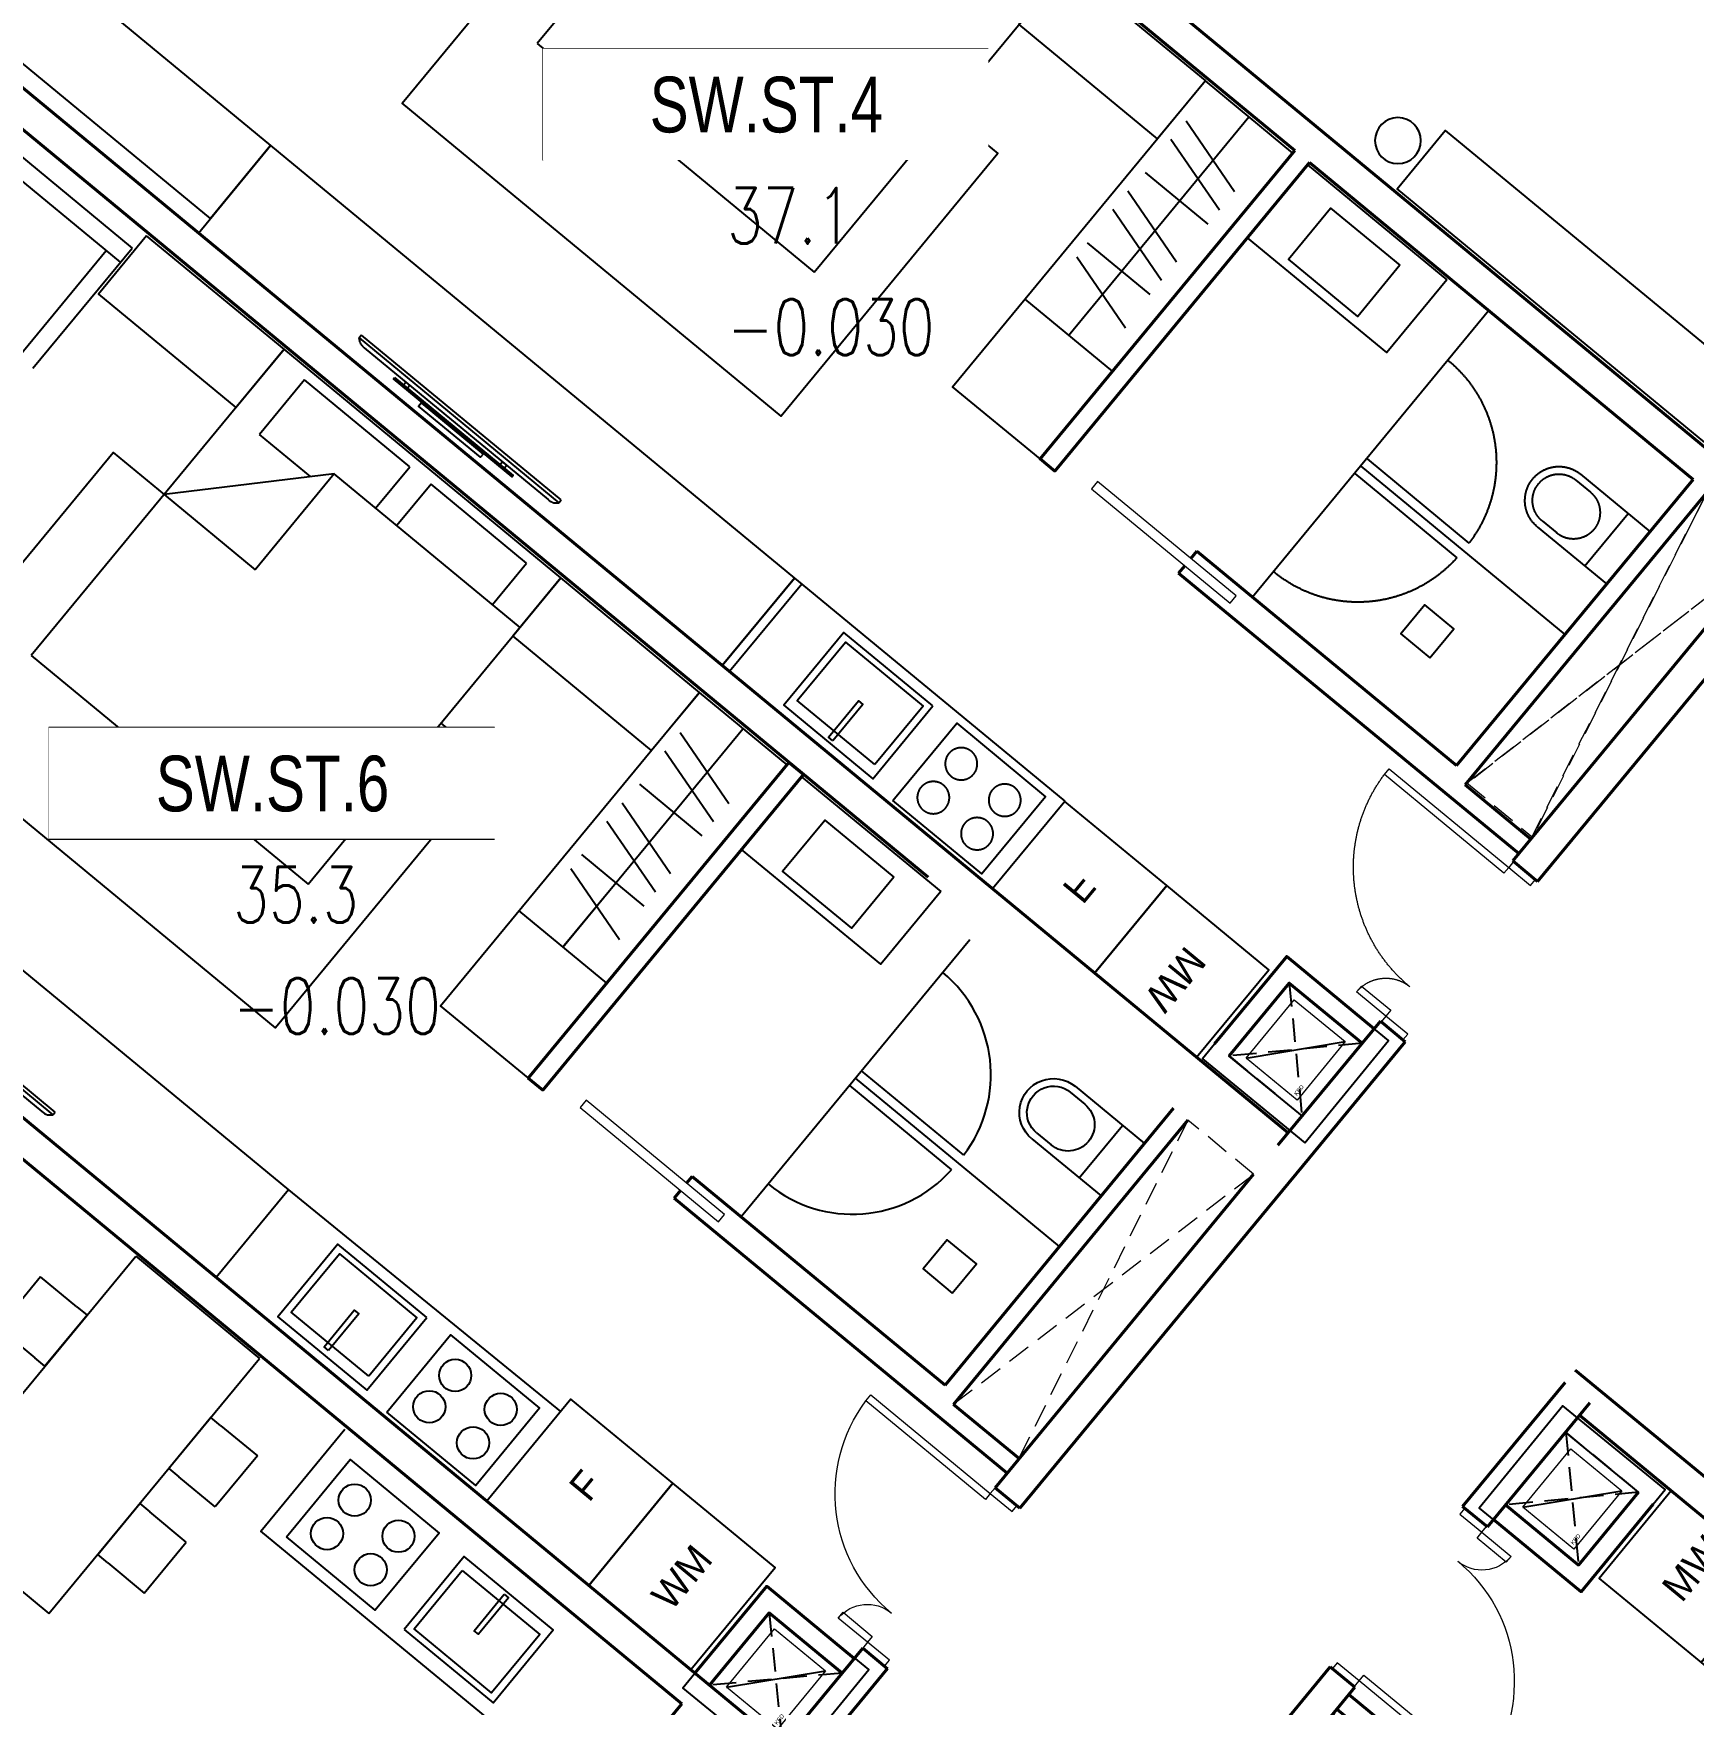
# Model space of a CAD drawing. Header units: millimetres. Extents: x -361654186 to 361255443, y -278569811 to 278836587.
# Drawn here: x -94198 to -85416, y 122684 to 131525 of the extents above; entities that cross this region are included whole.
import ezdxf
from ezdxf.enums import TextEntityAlignment as Align
from ezdxf.xclip import XClip

# ---------------------------------------------------------------- set-up
doc = ezdxf.new("R2010")
doc.units = ezdxf.units.MM
doc.header["$MEASUREMENT"] = 0
doc.header["$XCLIPFRAME"] = 0
doc.set_wipeout_variables(frame=1)
doc.linetypes.add('HIDDEN', pattern=[0.375, 0.25, -0.125])
for name, color, linetype in [('A-ANNO-DIMS', 50, 'Continuous'), ('A-DRAIN', 8, 'Continuous'), ('A-FLOR-STRS', 1, 'Continuous'), ('A-FURNITURE', 251, 'Continuous'), ('A-UNIT', 1, 'Continuous'), ('KT-Tuong', 1, 'Continuous'), ('MEP-M-DUCT-15', 6, 'Continuous'), ('MEP-M-DUCT-25', 7, 'Continuous'), ('SPE-MEP-General', 170, 'Continuous'), ('trục hút mùi', 21, 'Continuous')]:
    doc.layers.add(name, color=color, linetype=linetype)
for name, color, linetype, lineweight in [('KT-Chuviet', 255, 'Continuous', 15), ('KT-lomo nuoc', 3, 'HIDDEN', 5), ('KT-Net cat', 1, 'Continuous', 40), ('KT-Net cua', 87, 'Continuous', 9), ('KT-Net thay', 7, 'Continuous', 15), ('KT-Net truc', 18, 'Continuous', 15), ('SPE-MEP-HVAC', 140, 'Continuous', 0), ('SPE-MEP-M-WALL OPENING', 81, 'Continuous', 0)]:
    doc.layers.add(name, color=color, linetype=linetype, lineweight=lineweight)
doc.styles.add('220126_HDN_HBA typical plan$0$210902_YS plan 330pm ver13$0$01 Level 1$0$CENTURY GOTHIC', font='GOTHIC.TTF')
doc.styles.add('font unicode ccu', font='arial.ttf')
doc.styles.add('ROMANS', font='ROMANS.SHX')
doc.styles.get("Standard").update_dxf_attribs({"font": 'arial.ttf'})

# ---------------------------------------------------------------- blocks, each defined once
blk = doc.blocks.new('Condo-1BR')
at = {"layer": 'A-FURNITURE'}
blk.add_lwpolyline([(603.0363901462697, -796.3478762170416), (203.036390146226, -796.3478763158782), (200.323563499267, -2904.984504481574), (600.323563501217, -2904.984504377411)], close=True, dxfattribs=at)
blk.add_circle((399.8688733149102, -3064.526799496089, 0.01347962345469775), 121.6887198866291, dxfattribs=at)
at = {"layer": 'KT-Net cat', "elevation": -5.615182801019377e-10}
blk.add_lwpolyline([(182.6036616592537, -10099.27704892962), (182.3766509520065, -169.279572545056), (950.3011270280986, -169.27079892045)], dxfattribs=at)
blk = doc.blocks.new('qweewe')
for p, q in [((-226617.649540008, -3043559.718917042, 0.0008727778800783348), (-226617.6495399146, -3043199.718917044, 0.0008727778800783348)), ((-226142.6495399146, -3043199.718917163, 0.0008727778800783348), (-226617.6495399146, -3043199.718917044, 0.0008727778800783348)), ((-226467.6495400079, -3043559.718917079, 0.0008727778800783348), (-226467.6495399145, -3043199.718917081, 0.0008727778800783348)), ((-226142.649539925, -3043239.718917165, 0.0008727778800783348), (-226242.649539925, -3043239.718917139, 0.0008727778800783348)), ((-226142.649540008, -3043559.718917165, 0.0008727778800783348), (-226617.649540008, -3043559.718917042, 0.0008727778800783348)), ((-226142.6495399976, -3043519.718917165, 0.0008727778800783348), (-226242.6495399976, -3043519.718917141, 0.0008727778800783348))]:
    blk.add_line(p, q)
for centre, radius, start, end in [((-226142.6495399613, -3043379.718917165, 0.0008727778800783348), 179.9999999999927, 269.9999999833247, 89.99999998332474), ((-226242.6495399613, -3043379.718917141, 0.0008727778800783348), 139.9999999999927, 89.99999998332474, 269.9999999833247), ((-226142.6495399613, -3043379.718917165, 0.0008727778800783348), 139.9999999999927, 269.9999999833247, 89.99999998332474)]:
    blk.add_arc(centre, radius, start, end)
blk = doc.blocks.new('BEDH-1')
for p, q in [((475, -1.054711873393899e-13), (-475, 1.054711873393899e-13)), ((-475, 1.054711873393899e-13), (-475.0000000000002, -1050)), ((-381.8394731497392, -27.72451273631296), (-381.8394731497393, -215.2726866770535)), ((-20.94842891092413, -27.72451273631304), (-381.8394731497392, -27.72451273631296)), ((-20.94842891092416, -169.6087834425271), (-20.94842891092413, -27.72451273631304)), ((379.7956140944734, -27.72451273631313), (52.11540216114371, -27.72451273631306)), ((52.11540216114371, -27.72451273631306), (52.11540216114368, -169.6087834425271)), ((379.7956140944734, -169.6087834425271), (379.7956140944734, -27.72451273631313)), ((474.9999999999998, -1050), (475, -1.054711873393899e-13)), ((-162.6479800441303, -169.608783442527), (-475.0000000000001, -498.4003835124894)), ((474.9999999999999, -169.6087834425272), (-162.6479800441303, -169.608783442527)), ((-162.6479800441303, -169.608783442527), (-162.6479800441303, -498.4003835124894)), ((-206.9290897110478, -215.2726866770535), (-381.8394731497393, -215.2726866770535)), ((-475.0000000000001, -498.4003835124894), (-162.6479800441303, -498.4003835124894)), ((-475.0000000000002, -1050), (474.9999999999998, -1050))]:
    blk.add_line(p, q)
blk = doc.blocks.new('weqwq333')
blk.add_wipeout([(789.9991194265974, -3.241002831578642e-07), (789.9999072943253, 22.459753120754584), (747.0709751061902, 22.459753120754584), (747.4999072943253, 24.95975312075413), (747.0709751061902, 27.459753120753902), (995.9999072943253, 27.45975312075391), (995.9999072943253, 37.45975312075402), (930.999907294326, 37.45975312075402), (930.999907294326, 57.45975312075402), (1231.8664491169725, 57.45975312038523), (1249.7089296661925, 59.06439810882624), (1266.9787932754527, 63.826835363346035), (1278.4893502848695, 73.14329424184642), (1289.9999072942878, 82.45975312034851), (1289.9999072941914, 102.45975312031429), (-160.00009270580904, 102.45975312090111), (-160.00009270581904, 82.45975312086917), (-148.48953569637888, 73.1432942424063), (-136.9789786872534, 63.82683536394979), (-119.70911507775418, 59.064398109304825), (-101.86663452839275, 57.45975312083085), (198.99990729432534, 57.459753120754), (198.99990729432534, 37.459753120754), (133.99990729432488, 37.459753120754), (133.99990729432488, 27.459753120753888), (382.9288394824605, 27.459753120755714), (382.9288394824605, 22.459753120754577), (339.9999072943251, 22.459753120754577), (339.9991199803412, 0.01578526706665263)]).dxf.layer = 'A-DRAIN'
at = {"layer": 'A-DRAIN'}
for p, q in [((-160.0000927057117, 102.4597531203181), (-160.0000927057117, 82.45975311845541)), ((1289.999907294288, 102.4597531203181), (-160.0000927057117, 102.4597531203181)), ((-160.0000927057117, 102.4597531203181), (-160.0000927057117, 82.45975311845541)), ((1289.999907294288, 82.45975312031806), (1289.999907294288, 102.4597531203181)), ((1289.999907294288, 82.45975312031806), (1289.999907294288, 102.4597531203181)), ((-160.0000927057117, 82.45975311845541), (1289.999907294288, 82.45975312031806)), ((-136.978978686966, 63.82683536410332), (-160.0000927057117, 82.45975311845541)), ((-101.8666345281526, 57.45975311845541), (1231.866449117195, 57.45975312031806)), ((1266.978793275543, 63.82683536224067), (1289.999907294288, 82.45975312031806))]:
    blk.add_line(p, q, dxfattribs=at)
for points in [[(133.999907293357, 37.45975312404335), (995.9999072942883, 37.4597531221807), (995.9999072942883, 27.4597531221807), (133.9999072938226, 27.45975312404335)], [(198.9999072938226, 57.45975312031806), (228.999907293357, 57.4597531221807), (228.9999072938226, 37.45975312031806), (198.9999072938226, 37.4597531221807)], [(339.999907293357, 22.45975312031806), (789.9999072938226, 22.45975312404335), (789.9991194256581, -3.222376108169556e-07), (339.9991199793294, 0.01578526757657528)], [(930.9999072938226, 57.4597531221807), (900.9999072942883, 57.4597531221807), (900.9999072938226, 37.45975312404335), (930.9999072938226, 37.45975312404335)]]:
    blk.add_lwpolyline(points, close=True, dxfattribs=at)
for centre, radius, start, end in [((-101.866634529084, 157.4597531221807), 99.99999999999999, 249.4439547450051, 270), ((389.9999072928913, 24.95975312031806), 7.499999999999999, 160.5287793325574, 199.4712206674425), ((389.9999072928913, 24.95975312031806), 7.499999999999999, 340.5287793325574, 19.47122066744256), ((739.9999072938226, 24.9597531221807), 7.499999999999999, 160.5287793325574, 199.4712206674425), ((739.9999072938226, 24.9597531221807), 7.499999999999999, 340.5287793325574, 19.47122066744256), ((1231.866449116264, 157.4597531240433), 99.99999999999999, 270, 290.5560452077797)]:
    blk.add_arc(centre, radius, start, end, dxfattribs=at)
blk = doc.blocks.new('*U106')
at = {"color": 0}
for points in [[(-1100, -150), (-1100, 0), (-1060, 0), (-1060, -150)], [(-40, -150), (-40, 0), (0, 0), (0, -150)], [(-1020, -150), (-1060, -150), (-1060, -350.9565185792744), (-1020, -350.9565185792744)], [(-40, -150), (-80, -150), (-80, -970), (-40, -970)]]:
    blk.add_lwpolyline(points, close=True, dxfattribs=at)
for centre, radius, start, end in [((-1060.538708044109, -150.4191404617477), 200.5381016879552, 270.1539145637665, 0.05069369801717966), ((-41.53932015914406, -152.4398411269907), 818.4643164306439, 179.8292010983319, 267.3066065333389)]:
    blk.add_arc(centre, radius, start, end, dxfattribs=at)
blk = doc.blocks.new('*U360')
at = {"layer": 'KT-lomo nuoc', "ltscale": 500}
for p, q in [((286.5388147618744, 346.9712609546762), (1549.84649243134, -1279.882669655378)), ((1836.385307193214, -932.9021116483628), (1.734723475976807e-18, -0.009297052340116354))]:
    blk.add_line(p, q, dxfattribs=at)
blk.add_lwpolyline([(286.5388147618744, 346.9712609546762), (1836.385307193214, -932.9021116483628), (1549.84649243134, -1279.882669655378), (1.734723475976807e-18, -0.009297052340116354)], close=True, dxfattribs=at)
blk = doc.blocks.new('Condo-Studio')
at = {"layer": 'A-FURNITURE'}
for p, q in [((3149.853309312311, -2123.582200206671, -0.07462600999380703), (3149.876082952949, -724.3200364990626, -8.360970926702516e-07)), ((3099.974599087087, -2122.90058014536, -0.01758431142098188), (3099.962856286744, -1423.347151255351, -0.01758431142098188)), ((3199.974599070265, -2122.898901529727, -0.01757970001692999), (3199.96285627177, -1423.345472641347, -0.01757970001692999)), ((784.8619641694168, -4006.538761003787, 0.05479320885692823), (784.8597109131515, -2202.364957590034, -0.04131056441501638)), ((4214.708270627569, -2126.067855971312, -0.004455071308115501), (2249.881629637901, -2123.552123872534, -0.04608683123366587)), ((2698.544354278565, -4056.540972458257, 0.05479021183692891), (2698.54435427679, -3455.742602704238, 0.05479021183692884)), ((2919.421419026337, -3549.299491496931, -0.09507556690104281), (3044.895112471655, -3986.193647878303, -0.0950755669010427)), ((3140.096466297284, -3562.278156560089, -0.09507556690104278), (3140.093671329254, -3990.516728757066, -0.09507556690104285)), ((3235.28309523315, -3562.278777809843, -0.09507556690104274), (3360.756788676495, -3999.172934202565, -0.0950755669010429)), ((3360.759640136675, -3562.279596755368, -0.09507556690104281), (3486.233333583979, -3999.173753155483, -0.09507556690104285)), ((3622.055470393971, -3562.281302152289, -0.09507556690104281), (3622.052675425977, -3990.519874351245, -0.09507556690104278)), ((3717.242099333562, -3562.281923407631, -0.09507556690104281), (3842.715792777017, -3999.176079791068, -0.09507556690104285)), ((3842.718644244589, -3562.282742338284, -0.09507556690104278), (3968.192337680543, -3999.176898738398, -0.09507556690104273)), ((2698.544354274811, -3756.141787579341, 0.05479021183692889), (4196.813233304762, -3756.555850990262, 0.05479021183692889)), ((2698.544354276703, -3756.547253599565, 0.05479021183696111), (3100.749274510927, -3756.548697343213, 0.05479021183692889))]:
    blk.add_line(p, q, dxfattribs=at)
for points, elevation in [([(184.9015946231593, -802.3648387362191), (784.6043185831732, -802.3640897029254), (784.6043185833769, -1502.364089702984), (184.9015946213622, -1502.364838736248)], 2.467791300474231e-08), ([(2599.882937895316, -1196.194278490148), (2799.882937895418, -1196.194278484647), (2799.882937893533, -1396.194278484531), (2599.882937893592, -1396.194278482726)], 0.008810874734167405), ([(184.8963669317745, -1502.364838698908), (784.6043185833769, -1502.364089702984), (784.604318583275, -2202.364089710289), (184.896366928122, -2202.364838693495)], 2.46779130741448e-08), ([(4196.815191308102, -3456.556013988389), (2098.520004658429, -3456.54167077638), (2098.516088646356, -4056.541344776168), (4196.81127530348, -4056.555687984597)], 0.05479021183692889), ([(784.8680508894831, -4056.543325797626), (184.8814302120518, -4056.543325790029), (184.7450057984097, -7650.003156028164), (784.731626476103, -7650.003156033694)], 2.3967167489132e-08), ([(784.8619641618643, -4056.538760998199), (784.8619641694168, -4006.538761003787), (184.8814281645537, -4006.548091086297), (184.8814281626765, -4056.548091082514)], 0.05479320885692826), ([(4198.61693451734, -5006.573315316986), (3798.616934511745, -5006.571256347059), (3798.618995161611, -4056.553432788845), (4198.618995159741, -4056.555491767998)], 0.05479021183692889), ([(784.731626476103, -7650.003156033694), (284.6338494318261, -7650.003902010998), (284.6338494319571, -9800.000634000258), (784.7316264741748, -9799.999888018792)], 2.3967167489132e-08)]:
    blk.add_lwpolyline(points, close=True, dxfattribs=dict(at, elevation=elevation))
at = {"layer": 'A-FURNITURE', "ltscale": 5}
for points, elevation in [([(209.33098229998, -2905.76367364591), (739.3309823018499, -2905.763673644164), (739.3309822982483, -2295.763673656969), (209.3309822962983, -2295.763673649693)], 2.396716748912523e-08), ([(730.1897183234105, -3061.542840951559), (730.1897183215842, -3671.542840951734), (230.1897183215624, -3671.542840957205), (230.1897183233887, -3061.542840955342)], 2.3967167489132e-08), ([(295.1897183196197, -3100.542840951588), (295.1897183196779, -3632.542840949638), (695.1897183251567, -3632.542840955342), (695.1897183234178, -3100.54284095706)], 2.3967167489132e-08), ([(250.1897183253895, -3351.542840951675), (250.1897183214824, -3381.542840953305), (500.1897183252149, -3381.542840949784), (500.1897183214242, -3351.542840947921)], 2.3967167489132e-08)]:
    blk.add_lwpolyline(points, close=True, dxfattribs=dict(at, elevation=elevation))
at = {"layer": 'A-FURNITURE'}
for points in [[(4199.556455707243, -2401.119672759931), (3700.553806239848, -2400.306200755236), (3699.330607945325, -3355.643459654908), (4198.333257407154, -3356.456931661465)], [(4100.26388486306, -2640.949573866674), (3750.26420642258, -2640.475048521039), (3749.62020775694, -3115.474611879821), (4099.619886197244, -3115.94913720843)]]:
    blk.add_lwpolyline(points, close=True, dxfattribs=at)
at = {"layer": 'A-FURNITURE', "elevation": 0.05479021183692889}
blk.add_lwpolyline([(3201.802626106779, -5006.566883336811), (3201.802624979922, -4656.566883335006), (1401.802624978067, -4656.56689007036), (1401.802633311599, -7256.56688997164), (3201.802633315325, -7256.566883238178), (3201.802632193896, -6906.566883336724)], dxfattribs=at)
at = {"layer": 'A-FURNITURE', "ltscale": 5}
for centre in [(357.4951229197322, -2450.763673645706, 0.03148811856549062), (587.495122916007, -2450.76367364754, 0.03148811856549063), (357.4951229196158, -2750.763673645677, 0.03148811856549064), (589.3309823001109, -2750.763673647685, 0.03148811856549061)]:
    blk.add_circle(centre, 84.9999999999999, dxfattribs=at)
at = {"layer": 'A-FURNITURE'}
for centre, start, end in [((3124.97459989175, -2122.900160456164, -0.01758431142098186), 92.04767493875802, 180.0009617776801), ((3174.97459907236, -2122.899321178091, -0.01757970001692998), 0.0009617776800716973, 87.95424866610091)]:
    blk.add_arc(centre, 699.9999999999993, start, end, dxfattribs=at)
at = {"layer": 'KT-Net cat'}
for p, q in [((99.96137770835776, -3.942369084776146, 2.310388426476974e-07), (950.9219559742196, -3.948709985270398, -3.468833107420007e-08)), ((950.9219559742196, -3.948709985270398, -3.468833107418652e-08), (950.920689225648, -173.9487099804974, -2.00923789697927e-08)), ((2050.922649075917, -3.982318368769484, -4.846257388378922e-09), (2050.914255511234, -173.9823182325053, -4.849301507744953e-09)), ((2050.922649075917, -3.982318368769484, -4.846257388378922e-09), (4299.523825290264, -4.028362341079628, 2.310419326565031e-07)), ((99.96011095983704, -173.9423690800322, 2.308403047293259e-07), (950.920689225728, -173.9487099804974, -3.488686899257151e-08)), ((2050.914255511248, -173.9823182325345, -5.045310653691102e-09), (4299.52034424818, -174.0283623054565, 2.308433947364918e-07)), ((2100.901296762109, -173.9833418029884, 1.010203594045559e-08), (2099.802070688856, -2506.607214694348, 1.010203612239826e-08)), ((2200.63267081033, -623.9853840687138, 1.013623714829362e-08), (2200.844728885881, -173.9853883165633, 1.010203593265611e-08)), ((2200.63267081033, -623.9853840687138, 1.013623714829362e-08), (4299.511129725091, -624.0283622111601, 2.303178531835076e-07)), ((2249.745492421142, -2506.608331996977, 1.010203611069566e-08), (2250.585535483508, -723.98640696035, 1.010203597163995e-08)), ((2250.585535483508, -723.98640696035, 1.010203597164673e-08), (4214.722250214727, -724.026626034145, 2.308463447160401e-07)), ((4214.722250214567, -724.026626034145, -4.846220173979608e-09), (4214.702640082105, -3355.742903993785, -4.846220004803411e-09)), ((2099.802070688856, -2506.607214694348, -0.04132212397764141), (2149.884963638258, -2506.607587888488, -0.04132212397764146)), ((2199.884963641991, -2506.607960456662, -0.0413221239776414), (2249.745492421142, -2506.608331996977, -0.04132212397764141)), ((4214.701894935926, -3455.742903994222, -4.846219998372737e-09), (4214.652355512022, -10104.02574768651, -4.846219570993793e-09))]:
    blk.add_line(p, q, dxfattribs=at)
blk.add_lwpolyline([(4214.702640082105, -3355.742903993785), (2098.518419224478, -3355.742976370413), (2098.51804665145, -3455.742976361216), (4214.701894935926, -3455.742903994222)], dxfattribs=at)
at = {"layer": 'KT-Net cua', "elevation": -0.05136502226448282}
blk.add_lwpolyline([(2149.884963638367, -2195.08888201206), (2199.884963638353, -2195.088882013893), (2199.884963642107, -3145.088882017561), (2149.884963644035, -3145.088882011885)], close=True, dxfattribs=at)
at = {"layer": 'A-FURNITURE', "rotation": 270.000961774795}
blk.add_blockref('qweewe', (3047060.304059576, -227291.2674839691, -0.0008739682168315987), dxfattribs=at)
at = {"layer": 'A-FURNITURE', "xscale": -2, "yscale": 2, "zscale": 2, "rotation": 269.9996115246306}
blk.add_blockref('BEDH-1', (4198.609840361314, -5956.573641838768, 0.05479021183692884), dxfattribs=at)
at = {"layer": 'KT-lomo nuoc', "linetype": 'HIDDEN', "rotation": 39.55074632432717}
blk.add_blockref('*U360', (2200.63267081033, -623.9853840687138, 1.013623714829362e-08), dxfattribs=at)
at = {"layer": 'KT-Net cua'}
blk.add_blockref('*U106', (2050.920726755321, -18.91214699781267, -5.148662824771102e-09), dxfattribs=at)
at = {"layer": 'A-FURNITURE', "char_height": 149.9999999999998, "width": 310.863493460463, "attachment_point": 4, "style": '220126_HDN_HBA typical plan$0$210902_YS plan 330pm ver13$0$01 Level 1$0$CENTURY GOTHIC'}
for s, insert in [('WM', (252.9973308479457, -1150.359229739435, 0.03149109875143219)), ('F', (419.9282759650741, -1852.510103158478, 0.07280168713361604))]:
    blk.add_mtext(s, dxfattribs=dict(at, insert=insert))
at = {"layer": 'A-FURNITURE', "xscale": -0.9449999999999997, "yscale": 0.9449999999999997, "zscale": 0.9449999999999997, "rotation": 269.9977408054193}
blk.add_blockref('weqwq333', (220.9702799439765, -6490.484137210267, 0.05479023580409638), dxfattribs=at)
at = {"layer": 'KT-Net cat'}
blk.add_line((184.9103592452666, -173.9430020836298, 2.492790089291371e-08), (184.8363658395174, -10103.99572001942, 2.360592906961074e-08), dxfattribs=at)
blk = doc.blocks.new('3423434')
at = {"layer": 'A-DRAIN'}
for p, q in [((1869962.990207528, -1791453.223359823, 0.02695818038591105), (1869962.990207536, -1789703.223358433, 0.02783203145101882)), ((1869962.990207536, -1789703.223358433, 0.02783203145101882), (1870812.990207537, -1789703.223358433, 0.02783203145101814)), ((1870812.990207534, -1791453.223359604, 0.02695818038591006), (1870812.990207537, -1789703.223358433, 0.02783203145101882)), ((1869894.007098381, -1790107.810021743, 0.02695818038591008), (1869644.007098384, -1790107.810021742, 0.02695818038591008)), ((1869644.007098384, -1790107.810021742, 0.02695818038591008), (1869644.007098383, -1790457.810021742, 0.02695818038591008)), ((1870881.973316693, -1790107.810021743, 0.02695818038591008), (1871131.97331669, -1790107.810021742, 0.02695818038591008)), ((1871131.97331669, -1790107.810021742, 0.02695818038591008), (1871131.973316691, -1790457.810021742, 0.02695818038591008)), ((1869644.007098383, -1790457.810021742, 0.02695818038591008), (1869894.007098381, -1790457.810021742, 0.02695818038591008)), ((1871131.973316691, -1790457.810021742, 0.02695818038591008), (1870881.973316693, -1790457.810021742, 0.02695818038591008)), ((1869644.007098384, -1791048.636696514, 0.02695818038591008), (1869644.007098383, -1790698.636696513, 0.02695818038591008)), ((1869644.007098383, -1790698.636696513, 0.02695818038591008), (1869894.007098381, -1790698.636696512, 0.02695818038591008)), ((1871131.97331669, -1790698.636696513, 0.02695818038591008), (1870881.973316692, -1790698.636696512, 0.02695818038591008)), ((1871131.97331669, -1791048.636696514, 0.02695818038591008), (1871131.97331669, -1790698.636696513, 0.02695818038591008)), ((1869894.007098381, -1791048.636696512, 0.02695818038591008), (1869644.007098384, -1791048.636696514, 0.02695818038591008)), ((1870881.973316693, -1791048.636696512, 0.02695818038591008), (1871131.97331669, -1791048.636696514, 0.02695818038591008))]:
    blk.add_line(p, q, dxfattribs=at)
at = {"layer": 'A-DRAIN', "elevation": 0.02695818038591006}
for points in [[(1869894.007098382, -1790107.810021743), (1869962.990207527, -1790107.810021742), (1869962.990207526, -1790457.810021742), (1869894.007098381, -1790457.810021742)], [(1870881.973316692, -1790107.810021743), (1870812.990207546, -1790107.810021742), (1870812.990207547, -1790457.810021742), (1870881.973316693, -1790457.810021742)], [(1869894.007098382, -1791048.636696512), (1869962.990207526, -1791048.636696513), (1869962.990207525, -1790698.636696513), (1869894.007098381, -1790698.636696512)], [(1870881.973316692, -1791048.636696512), (1870812.990207547, -1791048.636696513), (1870812.990207548, -1790698.636696513), (1870881.973316692, -1790698.636696512)], [(1869962.990207528, -1791453.223359823), (1870812.990207534, -1791453.223359604)], [(1869962.990207529, -1791453.223359601), (1870812.990207534, -1791453.223359604)]]:
    blk.add_lwpolyline(points, dxfattribs=at)
blk = doc.blocks.new('EEWQEQEWQE')
at = {"layer": 'A-DRAIN', "elevation": -0.08561745028368634}
blk.add_lwpolyline([(2157241.386526988, -1826780.095046691), (2157241.375482631, -1825080.467042564), (2157941.375482632, -1825080.467042563)], dxfattribs=at)
at = {"layer": 'A-DRAIN'}
for points, elevation in [([(2157304.137040444, -1825204.429374841), (2157834.137036981, -1825204.368793436), (2157834.206762755, -1825814.368789454), (2157304.206766218, -1825814.429370857)], -0.08561745187804684), ([(2157323.473054063, -1825996.334719907), (2157323.542779831, -1826606.334715921), (2157823.542776564, -1826606.277563647), (2157823.473050794, -1825996.277567635)], -0.1712349363321428), ([(2157758.477509096, -1826035.284997174), (2157758.538319115, -1826567.2849937), (2157358.538321732, -1826567.33071552), (2157358.477511707, -1826035.330718992)], -0.1712349368608511), ([(2157803.506199246, -1826286.279851831), (2157803.509628383, -1826316.279851639), (2157553.509630011, -1826316.308427769), (2157553.506200878, -1826286.308427972)], -0.1712349363072793)]:
    blk.add_lwpolyline(points, close=True, dxfattribs=dict(at, elevation=elevation))
for centre in [(2157454.154756665, -1825359.412228148, -2.94588480739429e-06), (2157684.154755166, -1825359.385938103, -2.94617029582295e-06), (2157454.189048033, -1825659.412226188, -2.945512473744992e-06), (2157684.18904653, -1825659.385936144, -2.945797962173619e-06)]:
    blk.add_circle(centre, 85.00000000000003, dxfattribs=at)
at = {"layer": 'KT-Net cat'}
for p, q in [((2157956.125768435, -1819457.601133068, 1.527856982324759e-08), (2157956.116777371, -1827379.845357071, 1.527856931310336e-08)), ((2156141.997408668, -1827379.844898239, 1.660053915393588e-08), (2157956.116777371, -1827379.845357071, 1.66005392953565e-08))]:
    blk.add_line(p, q, dxfattribs=at)
at = {"layer": 'A-FURNITURE', "rotation": 270}
blk.add_blockref('3423434', (3947644.593425609, 46318.12554005254, -0.0278320315751368), dxfattribs=at)
blk = doc.blocks.new('condotel studio')
at = {"layer": 'KT-Net cat'}
blk.add_line((-42950.50387506983, 13507.9817793034, -0.04131057662784981), (-42950.50387507546, 3407.9817785169, -0.04131057662785046), dxfattribs=at)
blk = doc.blocks.new('*U89')
at = {"color": 0}
blk.add_lwpolyline([(-2.91038304567337e-11, 0), (399.9999999999709, -9.701276818911232e-12), (399.9999999999709, 349.9999999999903), (-2.91038304567337e-11, 350)], close=True, dxfattribs=at)
at = {"layer": 'MEP-M-DUCT-15'}
for points in [[(50, 50), (50, 299.9999999999709), (149.9999999999709, 200), (50, 50)], [(349.9999999999709, 299.9999999999612), (50, 299.9999999999709), (149.9999999999709, 200), (349.9999999999709, 299.9999999999612)]]:
    blk.add_solid(points, dxfattribs=at)
at = {"layer": 'MEP-M-DUCT-25'}
blk.add_line((-2.91038304567337e-11, -2.91038304567337e-11), (399.9999999999709, 349.9999999999612), dxfattribs=at)
blk = doc.blocks.new('A$C3AE13516')
at = {"layer": 'SPE-MEP-General'}
for points in [[(-100.0000000002328, -600), (599.9999999997672, -600), (599.9999999997672, 100), (-100.0000000002328, 100)], [(0, -499.9999999997672), (500, -500), (499.9999999997672, -2.328306436538696e-10), (0, 0)]]:
    blk.add_lwpolyline(points, close=True, dxfattribs=at)
at = {"layer": 'SPE-MEP-M-WALL OPENING', "color": 1, "xscale": -1, "rotation": 179.9895041423619}
blk.add_blockref('*U89', (49.9998987603467, -76.76334756263532), dxfattribs=at)
at = {"layer": 'SPE-MEP-M-WALL OPENING', "color": 1, "insert": (64.64127082936466, -410.7896422147751, 1.163083541288703e-07), "char_height": 21.77335910446063, "attachment_point": 7, "rotation": 359.9790082847188}
blk.add_mtext_dynamic_manual_height_columns('KED', width=18.10155403055251, gutter_width=108866.7955223031, heights=[0], dxfattribs=at)
blk = doc.blocks.new('shaft-1')
at = {"layer": 'SPE-MEP-HVAC', "color": 1, "extrusion": (4.651570258340093e-07, -2.266809774046815e-15, 0.9999999999998919), "rotation": 0.2150540521202094}
blk.add_blockref('A$C3AE13516', (-125920.839479607, 15977.9861274354, -0.04695290758838704), dxfattribs=at)
at = {"layer": 'SPE-MEP-HVAC', "color": 1, "extrusion": (4.651570258340102e-07, -2.266808821134749e-15, 0.9999999999998919), "rotation": 0.2150540521202157}
for p in [(-121603.9828069907, 15977.75412793539, -0.04493134400911201), (-122503.9767615777, 13336.40914856462, -0.0467643146686266)]:
    blk.add_blockref('A$C3AE13516', p, dxfattribs=at)
blk = doc.blocks.new('*U363')
at = {"layer": 'KT-lomo nuoc', "ltscale": 500}
for p, q in [((286.5388147618742, 346.9712609546762), (1503.582418030404, -1241.677494353795)), ((1790.121232792278, -894.6969363467798), (1.734723475976807e-18, -0.009297052340116354))]:
    blk.add_line(p, q, dxfattribs=at)
blk.add_lwpolyline([(286.5388147618742, 346.9712609546762), (1790.121232792278, -894.6969363467798), (1503.582418030404, -1241.677494353795), (1.734723475976807e-18, -0.009297052340116354)], close=True, dxfattribs=at)
blk = doc.blocks.new('Studio -H3')
at = {"layer": 'A-FURNITURE'}
for p, q in [((366.6151186339266, -692.3095668173628, -4.846185078849952e-09), (1530.517814057268, -1653.235582495981, -4.846185078856728e-09)), ((1469.130590698565, -1728.060837461322), (379.7820755456341, -828.7065663972753)), ((930.9068618089659, -2227.240570264927), (1394.209230874549, -1666.471317850461)), ((1005.79696290649, -2288.86786429194), (1530.517814057268, -1653.235582495981)), ((3808.296836916357, -5351.139623590629, 0.05479021183692888), (4762.034565184265, -4195.63360846031, 0.05479021183692888)), ((4686.351289937273, -4592.366592468112, -0.0950755669010428), (4429.381674492732, -4217.41757142765, -0.09507556690104275)), ((4606.451860230416, -4689.115982410382, -0.0950755669010428), (4349.482244787738, -4314.166961376439, -0.0950755669010428)), ((4545.840075189248, -4762.51016367483, -0.09507556690104275), (4215.644335076213, -4489.821608843049, -0.09507556690104275)), ((4379.455291192979, -4963.983771289582, -0.0950755669010428), (4122.485675748438, -4589.034750250517, -0.0950755669010428)), ((4299.55586149171, -5060.733161238022, -0.09507556690104275), (4042.586246047169, -4685.784140199074, -0.0950755669010428)), ((4238.944076450542, -5134.127342499793, -0.0950755669010428), (3908.748336335644, -4861.438787665684, -0.0950755669010428)), ((4108.431408731267, -5312.543613612885, -0.09507556690104275), (3851.461793290451, -4937.594592582667, -0.09507556690104275)), ((3807.984201766551, -5350.881433825474, 0.0547902118369611), (4064.096274869516, -5040.759838521946, 0.05479021183692888)), ((3576.673618037254, -5159.853568819934, 0.05479021183692888), (4039.920055793598, -5542.425678358763, 0.05479021183692888)), ((5961.494482878334, -5312.534549760167, -4.846185460495893e-09), (4752.018099811248, -6777.079754025908, -0.04132072226803366)), ((5387.806972782331, -6005.259153470979, -0.02066269966092436), (5927.191161886993, -6450.724860953051, -0.02066269966092436)), ((5325.674980681652, -6083.476437499106, -0.01281820245534967), (5865.059169790038, -6528.942144979548, -0.01281820245534968)), ((5356.0188725357, -6043.848552666081, -0.07530273864081481), (6435.130676470726, -6934.994532046723, -4.846185623254967e-09)), ((2357.780784238916, -6635.784708334308), (3797.190894028347, -7808.399265247164, -0.1166591747125194))]:
    blk.add_line(p, q, dxfattribs=at)
for points, elevation in [([(1606.986297883093, -1588.154269641149), (1352.278732569888, -1896.576149830478), (2079.640618216246, -2496.830524325022), (2334.348183522001, -2188.408644140232)], 0.05479021183692888), ([(3799.355368914083, -3398.265638483223), (3544.647803599015, -3706.687518671388), (4277.161710219458, -4311.631517474074), (4531.869275525212, -4003.209637293359)], 0.05479021183692888), ([(4993.351113114506, -4386.663859612658), (3625.386341875419, -6043.119290298899), (3162.753246003762, -5661.058787995367), (4530.718017248437, -4004.60335730738)], 0.05479021183692888), ([(5869.205632315978, -7180.938063754002), (5996.560208762094, -7026.72777921299), (5842.349924217939, -6899.373202767107), (5714.995347773685, -7053.583487309283)], -0.01983922782612076), ([(3946.06999992457, -8727.397079525806), (4391.811017480388, -8187.661083628132), (3852.075021582365, -7741.920066071616), (3406.334004028409, -8281.656061971618)], -4.846185760731803e-09), ([(4485.80599582073, -9173.138097081392), (4931.547013374686, -8633.40210118395), (4391.811017476663, -8187.661083627434), (3946.069999922707, -8727.397079524875)], -4.846185805800732e-09)]:
    blk.add_lwpolyline(points, close=True, dxfattribs=dict(at, elevation=elevation))
at = {"layer": 'A-FURNITURE', "elevation": 0.05479021183692888}
blk.add_lwpolyline([(3164.616008091718, -4166.864824878983), (3434.484005328268, -4389.735334524419), (2288.292812129483, -5777.627891114214), (283.5591184701771, -4122.01839097077), (1429.7503116671, -2734.125834378414), (1699.618308821693, -2956.996343956329)], dxfattribs=at)
at = {"layer": 'A-FURNITURE'}
for points in [[(2357.770644467178, -6635.776341734745), (1975.715434726182, -7098.396879216714), (-796.0108808448131, -4811.370623229712), (-413.9556711056794, -4348.750085747975)], [(5809.05563853067, -5056.758270088874), (5491.931511939882, -5442.032969807449), (4754.538459786592, -4834.643258747004), (5071.662586375518, -4449.368559032504)], [(5560.907635552256, -4980.600770726625), (5338.403214975639, -5250.770685603435), (4971.744044977619, -4948.800400682201), (5194.248465559824, -4678.630485811562)]]:
    blk.add_lwpolyline(points, close=True, dxfattribs=at)
at = {"layer": 'A-FURNITURE', "ltscale": 5}
for points, elevation in [([(3089.823057312693, -7310.195468064048), (2619.481689458888, -6921.764009907609), (2301.095248347323, -7307.289721263107), (2771.436616204854, -7695.721179421875)], -0.07512337855446069), ([(2782.755848059605, -7620.768694536644), (2372.556491177704, -7282.005521193612), (2627.265644068073, -6973.58495210926), (3037.465000949975, -7312.348125452176)], -0.07512337855446069), ([(2878.26808732393, -7811.000286861905), (3215.757714901294, -7402.343032823876), (3686.0990827551, -7790.774490980315), (3348.609455177735, -8199.431745018344)], -0.07512337855446066)]:
    blk.add_lwpolyline(points, close=True, dxfattribs=dict(at, elevation=elevation))
blk.add_lwpolyline([(2569.961896635592, -7484.250210000435), (2546.830353949219, -7465.147023532889), (2706.023574505001, -7272.38416785514), (2729.155117189512, -7291.487354324199)], close=True, dxfattribs=at)
for centre in [(3239.754753088753, -7616.700542976381, -0.07535156555729507), (3102.691725552082, -7782.656565081328, -0.000228187002834375), (3480.464915273711, -7796.346602522535, -0.000228187002834375), (3334.007152363658, -7973.688429747242, -0.000228187002834375)]:
    blk.add_circle(centre, 84.99999999999996, dxfattribs=at)
at = {"layer": 'A-FURNITURE'}
for centre, start, end in [((5373.433917569258, -6025.6483824795, -0.01281359105129779), 322.4941511277057, 50.44743798118513), ((5341.594626849779, -6064.200418551278, -0.01281820245534968), 230.4474379811851, 318.4007248265157)]:
    blk.add_arc(centre, 699.9999999999998, start, end, dxfattribs=at)
at = {"layer": 'KT-Net cat'}
for p, q in [((-118.8018729438772, -142.0512462925399, -4.846184937659724e-09), (5741.1217861654, -4981.492404142977, -4.84618542702115e-09)), ((4970.485922314168, -9573.892321721418, -4.846185891398493e-09), (-1620.836646994052, -4126.012826899474, -4.84618534051537e-09)), ((7038.994704513694, -6202.374663279101, -4.846185549176854e-09), (5830.813220706623, -7668.164508358866, -4.846185697394067e-09)), ((7116.10035660502, -6266.05140397232, -4.846185555614304e-09), (5876.116306761309, -7770.424755726184, -4.846185707734645e-09)), ((6226.906106220558, -8319.507395197405), (7723.029745895299, -6507.892048765963, -4.846185581370882e-09)), ((4493.439226207265, -6563.690541927412, -0.04131058838218381), (4463.437709667778, -6600.017870801326, -0.05136502226448295)), ((5830.813220706623, -7668.164508358866, -4.846185697394067e-09), (4493.439226207265, -6563.690541927412, -4.846185587008734e-09)), ((7463.075791016163, -6552.596737091662, -4.846185584589607e-09), (6095.88315458587, -8211.30208029272, -4.846185752315684e-09)), ((4431.599065558112, -6638.570441939461, -0.05136502226448285), (4397.923006598721, -6679.348018090939, -0.04131058838218372)), ((4397.923006598721, -6679.348018090939, -4.846185598704564e-09), (6159.485212096217, -8134.138797065592, -4.846185745824023e-09)), ((5876.116306761309, -7770.424755726184, -4.846185707734645e-09), (6223.089225477714, -8056.973140936519, -4.846185738010991e-09)), ((6095.883154585899, -8211.30208029272, -4.846185752315684e-09), (6226.891325183184, -8319.495188278263, -1.660051962541509e-08)), ((5395.380558244156, -9059.41533890809, -4.846185839377118e-09), (4970.485922314168, -9573.892321721418, -4.846185891398493e-09)), ((5527.307538712397, -9168.367246095673, -4.846185850395323e-09), (5395.380558244156, -9059.41533890809, -4.846185839377118e-09)), ((5526.457576768647, -9167.668815594632, -4.846185850320784e-09), (5048.577244336455, -9746.302695114922, -4.84618590883382e-09))]:
    blk.add_line(p, q, dxfattribs=at)
blk.add_lwpolyline([(5005.133687897091, -4373.67410986399), (5082.239067412302, -4437.351110811345), (3703.106309045921, -6107.306387911376), (3626.000929532573, -6043.629386962624)], close=True, dxfattribs=at)
at = {"layer": 'KT-Net cua', "elevation": -0.0513650222644828}
blk.add_lwpolyline([(4632.576821527473, -6804.547938591393), (4664.415465640865, -6765.995367454423), (3931.916614058457, -6161.061129338632), (3900.077969950653, -6199.613700477814)], close=True, dxfattribs=at)
at = {"layer": 'A-FURNITURE', "xscale": 2, "yscale": 2, "zscale": 2, "rotation": 320.4487882756678}
blk.add_blockref('BEDH-1', (3066.851748209447, -2793.336662412039, 0.05479021183692889), dxfattribs=at)
at = {"layer": 'A-FURNITURE', "xscale": -1, "rotation": 320.4474380255031}
blk.add_blockref('qweewe', (1770020.276658218, 2484347.902912248, -0.0008727827262639587), dxfattribs=at)
at = {"layer": 'KT-lomo nuoc', "linetype": 'HIDDEN', "xscale": -0.9999999999999999, "rotation": 10.89765347559021}
blk.add_blockref('*U363', (7463.075791016163, -6552.596737091662, -4.846185584589607e-09), dxfattribs=at)
at = {"layer": 'KT-Net cua', "xscale": -0.9999999999999984, "rotation": 230.4483998002983}
blk.add_blockref('*U106', (6211.488132378727, -8306.775081276777, -4.846154448044713e-09), dxfattribs=at)
at = {"layer": 'A-FURNITURE', "char_height": 149.9999999999999, "width": 310.8634934604632, "attachment_point": 4, "rotation": 50.44839980029826, "style": '220126_HDN_HBA typical plan$0$210902_YS plan 330pm ver13$0$01 Level 1$0$CENTURY GOTHIC'}
for s, insert in [('F', (3889.614620915323, -8245.881578931527, 0.04108537600837041)), ('WM', (4324.711951764941, -8821.70455707662, -0.0002252123738133923))]:
    blk.add_mtext(s, dxfattribs=dict(at, insert=insert))
at = {"layer": 'A-FURNITURE', "xscale": 0.9450000000000002, "yscale": 0.9450000000000002, "zscale": 0.9450000000000002, "rotation": 320.4506589948792}
blk.add_blockref('weqwq333', (121.1051804999297, -5521.789341669006, 0.05479021183692886), dxfattribs=at)
blk = doc.blocks.new('TAG CAO DO SAN')
at = {"layer": 'KT-Net thay', "flags": 128}
blk.add_lwpolyline([(1526701.778855525, -266095.2298759429), (1526701.778855525, -266566.6584041911), (1527644.63591202, -266566.6584041911), (1527644.63591202, -266095.2298759429)], close=True, dxfattribs=at)
blk.add_wipeout([(1526701.778855525, -266095.2298759429), (1527644.6359120198, -266095.2298759429), (1527644.6359120198, -266566.65840419114), (1526701.778855525, -266566.65840419114)]).dxf.layer = 'KT-Net thay'
for points in [[(1526701.778855525, -266330.9441400666), (1527644.63591202, -266330.9441400666)], [(1526701.778855525, -266566.6584041911), (1527644.63591202, -266566.6584041911)]]:
    blk.add_lwpolyline(points, dxfattribs=at)
at = {"layer": 'KT-Chuviet', "color": 31, "style": 'ROMANS', "width": 0.75}
blk.add_text('DTTT:', height=117.8571320618522, dxfattribs=at).set_placement((1526748.92170835, -266507.8139601254))
at = {"layer": 'KT-Chuviet', "color": 31, "style": 'font unicode ccu', "width": 0.75}
blk.add_attdef('TÊNPHÒNG', text='', height=117.85713, dxfattribs=at).set_placement((1527175.308820772, -266213.4467624734), align=Align.MIDDLE_CENTER)
at = {"layer": 'KT-Chuviet', "color": 31, "ltscale": 15, "style": 'ROMANS', "width": 0.75, "flags": 8}
blk.add_attdef('CAO-DO', (1527091.943339912, -266507.7298381611), '', height=117.8571320618522, dxfattribs=at)
blk = doc.blocks.new('*U339')
at = {"layer": 'KT-lomo nuoc', "ltscale": 500}
for p, q in [((286.5433792844622, 346.9767883056418), (1542.135813364517, -1273.515140438447)), ((1828.67919264898, -926.5290550804663), (1.734723475976807e-18, -0.009297052340116354))]:
    blk.add_line(p, q, dxfattribs=at)
blk.add_lwpolyline([(286.5433792844622, 346.9767883056418), (1828.67919264898, -926.5290550804663), (1542.135813364517, -1273.515140438447), (1.734723475976807e-18, -0.009297052340116354)], close=True, dxfattribs=at)
blk = doc.blocks.new('trucktnuoctang36')
at = {"layer": 'KT-lomo nuoc', "linetype": 'HIDDEN', "xscale": -0.9999999999999997, "rotation": 10.8976534755902}
blk.add_blockref('*U339', (-13824.92012845044, -12060.34533273395, -1.352354692804352e-05), dxfattribs=at)
blk = doc.blocks.new('*U388')
at = {"linetype": 'HIDDEN', "ltscale": 500}
for p, q in [((457.5770547549502, 201.5520750619685), (201.5520750619685, -457.5770547549503)), ((659.1291298169194, -256.0249796929818), (0, 0))]:
    blk.add_line(p, q, dxfattribs=at)
blk.add_lwpolyline([(457.5770547549502, 201.5520750619685), (659.1291298169194, -256.0249796929818), (201.5520750619685, -457.5770547549503), (0, 0)], close=True, dxfattribs=at)
blk = doc.blocks.new('*U389')
at = {"linetype": 'HIDDEN', "ltscale": 500}
for p, q in [((453.9702085506534, 199.963343001759), (201.5541099975932, -457.5816746024486)), ((655.5243185482473, -257.6183316006897), (0, 0))]:
    blk.add_line(p, q, dxfattribs=at)
blk.add_lwpolyline([(453.9702085506534, 199.963343001759), (655.5243185482473, -257.6183316006897), (201.5541099975932, -457.5816746024486), (0, 0)], close=True, dxfattribs=at)
blk = doc.blocks.new('*U377')
at = {"linetype": 'HIDDEN', "ltscale": 500}
for p, q in [((457.5770547549502, 201.5520750619685), (201.5520750619685, -457.5770547549503)), ((659.1291298169194, -256.0249796929818), (0, 0))]:
    blk.add_line(p, q, dxfattribs=at)
blk.add_lwpolyline([(457.5770547549502, 201.5520750619685), (659.1291298169194, -256.0249796929818), (201.5520750619685, -457.5770547549503), (0, 0)], close=True, dxfattribs=at)
blk = doc.blocks.new('A$Cc3a6237a')
at = {"layer": 'KT-Net cat'}
for points, elevation in [([(-48134.75838578548, -25354.01303145979), (-47752.69830818257, -24891.37930295692), (-47290.0644723618, -25273.4396967183)], -1.899670701573466e-10), ([(-48057.65275040861, -25417.68972258872), (-47739.26938255366, -25032.16165200833), (-47353.74118603635, -25350.54531347615)], -1.899670701573466e-10), ([(-45891.28378136015, -27725.52736382985), (-46209.66723700483, -28111.05554071418), (-46595.19541388916, -27792.6720850695)], -1.899676632159349e-10), ([(-45814.17814598329, -27789.20405495878), (-46196.2382927569, -28251.83786721998), (-46658.87210501809, -27869.77772044636)], -1.899676632159349e-10)]:
    blk.add_lwpolyline(points, dxfattribs=dict(at, elevation=elevation))
for points in [[(-50883.4850235872, -28682.54980259866), (-50503.93302414326, -28222.95308742971), (-50041.29305183442, -28605.03673580966)], [(-50806.37938821033, -28746.22649372759), (-50490.50558672461, -28363.73723854397), (-50104.9715675324, -28682.14086435348)]]:
    blk.add_lwpolyline(points, dxfattribs=at)
at = {"layer": 'trục hút mùi', "linetype": 'HIDDEN', "ltscale": 1000, "xscale": -1, "rotation": 254.2212213649985}
for name, p in [('*U388', (-47672.12466131401, -25736.07328453734)), ('*U377', (-46209.66723700483, -28111.05554071418)), ('*U389', (-50420.84731890753, -29064.61316387569))]:
    blk.add_blockref(name, p, dxfattribs=at)

msp = doc.modelspace()

# ---------------------------------------------------------------- block references
at = {"layer": 'A-UNIT', "xscale": -1, "rotation": 230.4501365820014}
msp.add_blockref('Condo-1BR', (-84871.85451960049, 128698.0478478502, 5.461338521251116e-05), dxfattribs=at)

# ---------------------------------------------------------------- next in the draw order: block references
at = {"layer": 'A-UNIT'}
ref = msp.add_blockref('Condo-Studio', (-87544.4148625521, 125455.020379604, 5.441442763494414e-05), dxfattribs=dict(at, xscale=-1, rotation=230.4483998002983))
XClip(ref).set_block_clipping_path([(4399.431174306199, -10101.170683316886), (4399.155086321756, 257.5241667497903), (0.001766422763466835, 236.99562646262348), (6.668269634246826e-07, -10100.000000016764)])

# ---------------------------------------------------------------- next in the draw order: block references
at = {"layer": 'A-ANNO-DIMS', "xscale": -1, "rotation": 50.44882673718259}
msp.add_blockref('condotel studio', (-102975.8942573777, 82735.20023438986, 0.04136518522716791), dxfattribs=at)
at = {"layer": 'A-UNIT', "rotation": 50.44555215313573}
msp.add_blockref('EEWQEQEWQE', (-2873924.380489791, -377441.9820864328, 5.459199882515539e-05), dxfattribs=at)

# ---------------------------------------------------------------- next in the draw order: block references
at = {"layer": 'A-UNIT', "xscale": -1, "rotation": 50.44839979991738}
msp.add_blockref('Condo-Studio', (-86035.53930351039, 124467.7893636049, 5.459849723915857e-05), dxfattribs=at)

# ---------------------------------------------------------------- next in the draw order: block references
at = {"layer": 'A-FLOR-STRS', "extrusion": (-5.788255105649882e-07, 4.780158418305737e-07, 0.9999999999997182), "rotation": 50.4488267371896}
msp.add_blockref('shaft-1', (1879.144286411939, 209703.1699372701, 0.09920836586069094), dxfattribs=at)
at = {"layer": 'KT-Tuong'}
msp.add_blockref('trucktnuoctang36', (-71169.85476694071, 140875.9518959241, 6.815992268021534e-05), dxfattribs=at)

# ---------------------------------------------------------------- next in the draw order: block references
at = {"layer": 'A-UNIT'}
msp.add_blockref('Studio -H3', (-95206.7984125166, 132042.3445403492, 5.461344549880111e-05), dxfattribs=at)

# ---------------------------------------------------------------- next in the draw order: block references
at = {"layer": 'KT-Net truc'}
ref = msp.add_blockref('TAG CAO DO SAN', (-3908259.077435824, 796682.2895427359, 1.904783710804579e-05), dxfattribs=dict(at, xscale=2.5, yscale=2.5, zscale=2.5))
XClip(ref).set_block_clipping_path([(1526674.1636322693, -266330.9441400666), (1527644.6359120195, -266095.2298759429)])
ref.add_attrib('CAO-DO', '37.1', (-90529.21908604355, 130412.9649473332, 1.904783710804579e-05), dxfattribs={"layer": 'KT-Chuviet', "color": 31, "ltscale": 15, "height": 294.6428301546305, "style": 'ROMANS', "width": 0.7500000000000001})
ref.add_attrib('CAO-DO', '-0.030', (-90529.21908604355, 129823.6792870239, 1.904783710804579e-05), dxfattribs={"layer": 'KT-Chuviet', "color": 31, "ltscale": 15, "height": 294.6428301546305, "style": 'ROMANS', "width": 0.7500000000000001})
ref.add_attrib('TÊNPHÒNG', 'SW.ST.4', dxfattribs={"layer": 'KT-Chuviet', "color": 31, "height": 294.642825, "style": 'font unicode ccu', "width": 0.7500000000000001}).set_placement((-90320.8053838924, 131148.6726365524, 1.904783710804579e-05), align=Align.MIDDLE_CENTER)
ref = msp.add_blockref('TAG CAO DO SAN', (-3910871.433958448, 793090.4496074162, -3.41303745616492e-05), dxfattribs=dict(at, xscale=2.5, yscale=2.5, zscale=2.5))
XClip(ref).set_block_clipping_path([(1526674.1636322693, -266330.944140067), (1527644.6359120195, -266095.2298759429)])
ref.add_attrib('CAO-DO', '35.3', (-93141.57560866834, 126821.1250120135, -3.41303745616492e-05), dxfattribs={"layer": 'KT-Chuviet', "color": 31, "ltscale": 15, "height": 294.6428301546305, "style": 'ROMANS', "width": 0.7500000000000001})
ref.add_attrib('CAO-DO', '-0.030', (-93141.57560866834, 126231.8393517043, -3.41303745616492e-05), dxfattribs={"layer": 'KT-Chuviet', "color": 31, "ltscale": 15, "height": 294.6428301546305, "style": 'ROMANS', "width": 0.7500000000000001})
ref.add_attrib('TÊNPHÒNG', 'SW.ST.6', dxfattribs={"layer": 'KT-Chuviet', "color": 31, "height": 294.642825, "style": 'font unicode ccu', "width": 0.7500000000000001}).set_placement((-92933.16190651718, 127556.8327012326, -3.41303745616492e-05), align=Align.MIDDLE_CENTER)

# ---------------------------------------------------------------- next in the draw order: block references
at = {"layer": 'KT-Net cat'}
msp.add_blockref('A$Cc3a6237a', (-39815.46560455003, 151533.0657405988, 5.460859003766899e-05), dxfattribs=at)

doc.saveas('drawing.dxf')
